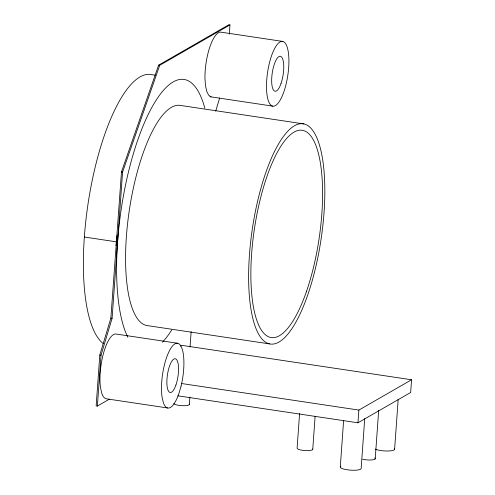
<?xml version="1.0" encoding="UTF-8"?>
<svg xmlns="http://www.w3.org/2000/svg" width="495" height="495" viewBox="0 0 495 495"><rect width="100%" height="100%" fill="white"/><g stroke="black" fill="none" stroke-linecap="round" stroke-linejoin="round"><path stroke-width="0.74" d="M229.303 34.167L229.965 24.917L228.869 24.75L158.61 65.161L121.485 171.889L110.868 318.137L99.804 354.989L96.154 405.869L97.385 406.055L109.414 399.137M97.385 406.055L101.036 355.175L112.093 318.322L122.581 172.056L159.706 65.321L229.965 24.917M190.043 346.908L191.138 331.644M189.338 404.526L189.876 397.039M299.599 413.405L297.111 448.099A7.858 1.794 4.1 0 0 305.316 450.599A7.858 1.794 4.1 0 0 312.642 448.977M312.741 449.448L315.117 416.301M340.294 466.859L343.61 420.608M357.959 422.798L358.875 410.083L411.568 379.77L410.658 392.492L357.959 422.798L177.761 395.808M364.728 418.553L361.133 468.666A10.482 2.395 4.1 0 1 348.517 469.959A10.482 2.395 4.1 0 1 340.869 466.29M362.606 459.224A7.858 1.794 4.1 0 0 364.37 459.583L366.343 459.849A7.858 1.794 4.1 0 0 374.659 459.335L375.21 458.921L378.687 410.355M394.595 449.423L398.184 399.317M117.049 235.787L116.337 241.82A137.536 42.929 -81.5 0 0 116.071 245.749M215.696 111.171L219.681 97.905M180.403 346.11L181.733 345.343L411.568 379.77M282.756 41.419A32.744 10.222 -81.5 0 0 266.514 88.098A32.744 10.222 -81.5 0 0 283.864 91.792A32.744 10.222 -81.5 0 0 282.756 41.419L221.222 32.2A32.744 10.222 -81.5 0 0 204.98 78.884L205.53 85.92L206.805 91.501L208.711 95.25L211.136 96.902M158.61 65.161L159.706 65.321M155.362 75.197L151.631 74.634A137.536 42.929 -81.5 0 0 90.059 191.577A137.536 42.929 -81.5 0 0 103.319 343.592M209.905 96.717L272.665 106.122M303.893 123.929A111.338 34.755 -81.5 0 0 248.682 282.639A111.338 34.755 -81.5 0 0 307.655 295.193A111.338 34.755 -81.5 0 0 303.893 123.929L180.824 105.491A111.338 34.755 -81.5 0 0 129.628 208.234A111.338 34.755 -81.5 0 0 146.526 325.475L269.596 343.907M121.485 171.889L122.581 172.056M84.336 237.025L117.569 242.006M110.868 318.137L112.093 318.322M177.748 343.282L116.22 334.063A32.744 10.222 -81.5 0 0 103.851 352.063A32.744 10.222 -81.5 0 0 100.528 387.783L101.797 393.364A32.744 10.222 -81.5 0 0 106.128 398.766L167.663 407.979M99.804 354.989L101.036 355.175M181.727 383.545L358.875 410.083M394.466 448.792A10.482 2.395 4.1 0 1 387.795 451.013A10.482 2.395 4.1 0 1 375.142 449.114M374.721 457.962A7.858 1.794 4.1 0 1 375.21 458.921M189.238 404.05A7.858 1.794 4.1 0 1 182.933 405.714A7.858 1.794 4.1 0 1 173.813 403.648M127.834 337.237A137.536 42.929 -81.5 0 1 136.83 142.752A137.536 42.929 -81.5 0 1 204.837 108.145M171.66 330.035A137.536 42.929 -81.5 0 1 162.453 342.2M181.077 386.063L178.862 393.655A32.744 10.222 -81.5 0 1 163.331 402.584L162.063 397.002A32.744 10.222 -81.5 0 1 174.989 343.833A32.744 10.222 -81.5 0 1 181.077 386.063M281.03 83.5A17.684 5.519 -81.5 0 0 280.436 56.3A17.684 5.519 -81.5 0 0 271.668 81.508A17.684 5.519 -81.5 0 0 281.03 83.5M175.917 385.03A17.078 5.334 -81.5 0 0 175.341 358.757A17.078 5.334 -81.5 0 0 166.871 383.105A17.078 5.334 -81.5 0 0 175.917 385.03M306.43 291.586A104.792 32.707 -81.5 0 0 302.884 130.395A104.792 32.707 -81.5 0 0 250.922 279.774A104.792 32.707 -81.5 0 0 306.43 291.586"/></g></svg>
